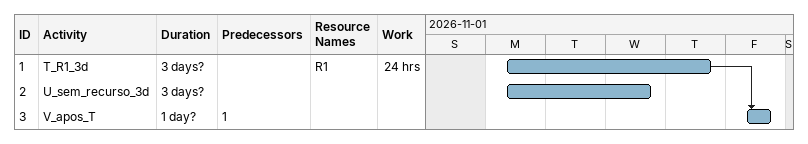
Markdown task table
| ID | Task | Duration | Start | Finish | Predecessors | Resources | Work (h) |
|---|---|---|---|---|---|---|---|
| 1 | T_R1_3d | 3d? | 2026-11-02 | 2026-11-05 |  | R1 | 24 |
| 2 | U_sem_recurso_3d | 3d? | 2026-11-02 | 2026-11-04 |  |  |  |
| 3 | V_apos_T | 1d? | 2026-11-06 | 2026-11-06 | 1 |  |  |
